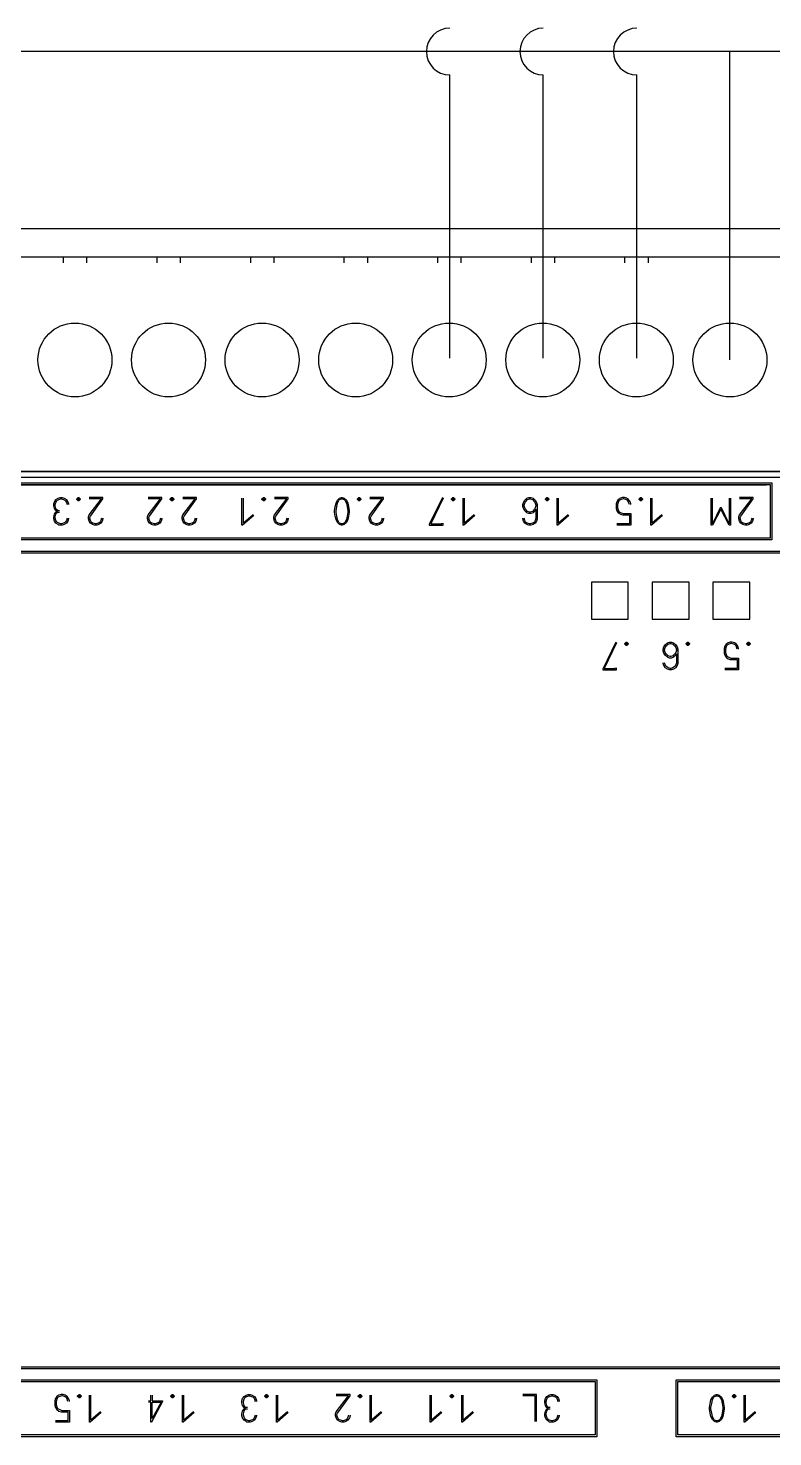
# Model space of a CAD drawing. Header units: millimetres. Extents: x 367 to 1026, y -455 to 11.
# Drawn here: x 542.3 to 582.7, y -259.8 to -183.3 of the extents above; entities that cross this region are included whole.
import ezdxf

# ---------------------------------------------------------------- set-up
doc = ezdxf.new("R2010")
doc.units = ezdxf.units.MM
doc.header["$LTSCALE"] = 6
for name, color, linetype in [('0008LEVEL_0', 7, 'Continuous'), ('0008LEVEL_1', 7, 'Continuous'), ('8_ALL_NOTES_BALLOONS_SYMBOLS_GT', 7, 'Continuous'), ('RED_2.5mm^2', 1, 'Continuous'), ('TAN_6.0mm^2', 31, 'Continuous')]:
    doc.layers.add(name, color=color, linetype=linetype)

msp = doc.modelspace()

# ---------------------------------------------------------------- linework, layer by layer
at = {"color": 7, "linetype": 'Continuous'}
for p, q in [((662.173, -207.377), (508.773, -207.377)), ((582.673, -211.077), (522.212, -211.077)), ((582.573, -210.977), (522.312, -210.977)), ((508.873, -211.686), (662.073, -211.686)), ((508.873, -211.777), (662.073, -211.777)), ((572.873, -213.377), (572.873, -215.377)), ((574.873, -213.377), (572.873, -213.377)), ((574.873, -215.377), (574.873, -213.377)), ((576.173, -213.377), (576.173, -215.377)), ((578.173, -213.377), (576.173, -213.377)), ((578.173, -215.377), (578.173, -213.377)), ((579.473, -213.377), (579.473, -215.377)), ((581.473, -213.377), (579.473, -213.377)), ((581.473, -215.377), (581.473, -213.377)), ((572.873, -215.377), (574.873, -215.377)), ((576.173, -215.377), (578.173, -215.377)), ((579.473, -215.377), (581.473, -215.377)), ((508.873, -255.977), (662.073, -255.977)), ((508.873, -256.068), (662.073, -256.068)), ((573.173, -259.777), (531.728, -259.777)), ((573.073, -259.677), (531.828, -259.677))]:
    msp.add_line(p, q, dxfattribs=at)
at = {"layer": '0008LEVEL_0', "color": 7, "linetype": 'Continuous'}
for p, q in [((574.198, -216.627), (573.485, -218.089)), ((574.235, -216.664), (573.56, -218.052)), ((574.685, -216.702), (574.76, -216.627)), ((574.685, -216.739), (574.685, -216.702)), ((574.76, -216.814), (574.685, -216.739)), ((574.76, -216.627), (574.798, -216.627)), ((574.76, -216.739), (574.76, -216.702)), ((574.76, -216.702), (574.798, -216.702)), ((574.798, -216.739), (574.76, -216.739)), ((574.798, -216.814), (574.76, -216.814)), ((574.798, -216.627), (574.873, -216.702)), ((574.798, -216.702), (574.798, -216.739)), ((574.873, -216.739), (574.798, -216.814)), ((574.873, -216.702), (574.873, -216.739)), ((576.773, -217.002), (576.81, -216.889)), ((576.773, -217.114), (576.773, -217.002)), ((576.81, -217.227), (576.773, -217.114)), ((576.81, -216.889), (576.885, -216.777)), ((576.848, -217.039), (576.885, -216.927)), ((576.848, -217.077), (576.848, -217.039)), ((576.885, -217.189), (576.848, -217.077)), ((576.885, -216.777), (576.998, -216.664)), ((576.885, -216.927), (576.923, -216.852)), ((576.923, -217.264), (576.885, -217.189)), ((576.923, -216.852), (577.035, -216.739)), ((576.998, -216.664), (577.11, -216.627)), ((577.035, -216.739), (577.148, -216.702)), ((577.11, -216.627), (577.223, -216.627)), ((577.148, -216.702), (577.185, -216.702)), ((577.185, -216.702), (577.298, -216.739)), ((577.223, -216.627), (577.335, -216.664)), ((577.298, -216.739), (577.41, -216.852)), ((577.335, -216.664), (577.448, -216.777)), ((577.41, -216.852), (577.448, -216.927)), ((577.448, -217.189), (577.41, -217.264)), ((577.448, -216.777), (577.523, -216.889)), ((577.448, -216.927), (577.485, -217.039)), ((577.485, -217.077), (577.448, -217.189)), ((577.485, -217.039), (577.485, -217.077)), ((577.523, -216.889), (577.56, -217.002)), ((577.56, -217.002), (577.56, -217.789)), ((578.01, -216.702), (578.085, -216.627)), ((578.01, -216.739), (578.01, -216.702)), ((578.085, -216.814), (578.01, -216.739)), ((578.085, -216.627), (578.123, -216.627)), ((578.085, -216.739), (578.085, -216.702)), ((578.085, -216.702), (578.123, -216.702)), ((578.123, -216.739), (578.085, -216.739)), ((578.123, -216.814), (578.085, -216.814)), ((578.123, -216.627), (578.198, -216.702)), ((578.123, -216.702), (578.123, -216.739)), ((578.198, -216.739), (578.123, -216.814)), ((578.198, -216.702), (578.198, -216.739)), ((580.11, -216.852), (580.073, -216.964)), ((580.073, -216.964), (580.073, -217.227)), ((580.185, -216.739), (580.11, -216.852)), ((580.185, -216.889), (580.148, -217.002)), ((580.148, -217.002), (580.148, -217.189)), ((580.148, -217.189), (580.185, -217.302)), ((580.298, -216.664), (580.185, -216.739)), ((580.223, -216.814), (580.185, -216.889)), ((580.26, -216.777), (580.223, -216.814)), ((580.335, -216.739), (580.26, -216.777)), ((580.41, -216.627), (580.298, -216.664)), ((580.448, -216.702), (580.335, -216.739)), ((580.523, -216.627), (580.41, -216.627)), ((580.485, -216.702), (580.448, -216.702)), ((580.598, -216.739), (580.485, -216.702)), ((580.635, -216.664), (580.523, -216.627)), ((580.673, -216.777), (580.598, -216.739)), ((580.748, -216.739), (580.635, -216.664)), ((580.71, -216.814), (580.673, -216.777)), ((580.748, -216.889), (580.71, -216.814)), ((580.823, -216.852), (580.748, -216.739)), ((580.785, -217.002), (580.748, -216.889)), ((580.86, -216.964), (580.823, -216.852)), ((580.86, -217.002), (580.86, -216.964)), ((581.31, -216.702), (581.385, -216.627)), ((581.31, -216.739), (581.31, -216.702)), ((581.385, -216.814), (581.31, -216.739)), ((581.385, -216.627), (581.423, -216.627)), ((581.385, -216.739), (581.385, -216.702)), ((581.385, -216.702), (581.423, -216.702)), ((581.423, -216.739), (581.385, -216.739)), ((581.423, -216.814), (581.385, -216.814)), ((581.423, -216.627), (581.498, -216.702)), ((581.423, -216.702), (581.423, -216.739)), ((581.498, -216.739), (581.423, -216.814)), ((581.498, -216.702), (581.498, -216.739)), ((576.773, -217.789), (576.773, -217.752)), ((576.81, -217.902), (576.773, -217.789)), ((576.885, -217.339), (576.81, -217.227)), ((576.885, -218.014), (576.81, -217.902)), ((576.885, -217.864), (576.848, -217.752)), ((576.998, -217.452), (576.885, -217.339)), ((576.923, -217.939), (576.885, -217.864)), ((577.035, -217.377), (576.923, -217.264)), ((576.96, -217.977), (576.923, -217.939)), ((577.035, -218.014), (576.96, -217.977)), ((577.11, -217.489), (576.998, -217.452)), ((577.148, -217.414), (577.035, -217.377)), ((577.223, -217.489), (577.11, -217.489)), ((577.185, -217.414), (577.148, -217.414)), ((577.298, -217.377), (577.185, -217.414)), ((577.335, -217.452), (577.223, -217.489)), ((577.41, -217.264), (577.298, -217.377)), ((577.373, -217.977), (577.298, -218.014)), ((577.448, -217.339), (577.335, -217.452)), ((577.41, -217.939), (577.373, -217.977)), ((577.448, -217.864), (577.41, -217.939)), ((577.485, -217.264), (577.448, -217.339)), ((577.485, -217.752), (577.448, -217.864)), ((577.523, -217.902), (577.448, -218.014)), ((577.485, -217.264), (577.485, -217.752)), ((577.56, -217.789), (577.523, -217.902)), ((580.073, -217.227), (580.11, -217.339)), ((580.11, -217.339), (580.185, -217.452)), ((580.185, -217.302), (580.223, -217.377)), ((580.185, -217.452), (580.298, -217.527)), ((580.223, -217.377), (580.26, -217.414)), ((580.26, -217.414), (580.335, -217.452)), ((580.298, -217.527), (580.41, -217.564)), ((580.335, -217.452), (580.448, -217.489)), ((580.41, -217.564), (580.785, -217.564)), ((580.448, -217.489), (580.86, -217.489)), ((580.785, -217.564), (580.785, -218.052)), ((580.86, -217.489), (580.86, -218.127)), ((573.485, -218.089), (573.485, -218.127)), ((573.485, -218.127), (574.235, -218.127)), ((573.56, -218.052), (574.16, -218.052)), ((574.16, -218.052), (574.16, -218.014)), ((574.235, -218.127), (574.235, -218.014)), ((576.998, -218.089), (576.885, -218.014)), ((577.11, -218.127), (576.998, -218.089)), ((577.148, -218.052), (577.035, -218.014)), ((577.223, -218.127), (577.11, -218.127)), ((577.185, -218.052), (577.148, -218.052)), ((577.298, -218.014), (577.185, -218.052)), ((577.335, -218.089), (577.223, -218.127)), ((577.448, -218.014), (577.335, -218.089)), ((580.785, -218.052), (580.11, -218.052)), ((580.86, -218.127), (580.11, -218.127))]:
    msp.add_line(p, q, dxfattribs=at)
at = {"layer": '0008LEVEL_1', "color": 7, "linetype": 'Continuous'}
for p, q in [((522.212, -207.977), (582.673, -207.977)), ((582.673, -207.977), (582.673, -211.077)), ((522.312, -208.077), (582.573, -208.077)), ((543.916, -208.814), (544.028, -208.777)), ((544.028, -208.777), (544.141, -208.777)), ((544.141, -208.777), (544.253, -208.814)), ((544.928, -208.852), (545.003, -208.777)), ((545.003, -208.777), (545.041, -208.777)), ((545.041, -208.777), (545.116, -208.852)), ((546.353, -208.777), (545.603, -208.777)), ((546.353, -208.852), (546.353, -208.777)), ((549.558, -208.777), (548.808, -208.777)), ((549.558, -208.852), (549.558, -208.777)), ((550.008, -208.852), (550.083, -208.777)), ((550.083, -208.777), (550.121, -208.777)), ((550.121, -208.777), (550.196, -208.852)), ((551.433, -208.777), (550.683, -208.777)), ((551.433, -208.852), (551.433, -208.777)), ((554.988, -208.852), (555.063, -208.777)), ((555.063, -208.777), (555.101, -208.777)), ((555.101, -208.777), (555.176, -208.852)), ((556.413, -208.777), (555.663, -208.777)), ((556.413, -208.852), (556.413, -208.777)), ((559.193, -208.814), (559.306, -208.777)), ((559.306, -208.777), (559.343, -208.777)), ((559.343, -208.777), (559.456, -208.814)), ((560.168, -208.852), (560.243, -208.777)), ((560.243, -208.777), (560.281, -208.777)), ((560.281, -208.777), (560.356, -208.852)), ((561.593, -208.777), (560.843, -208.777)), ((561.593, -208.852), (561.593, -208.777)), ((564.786, -208.777), (564.073, -210.239)), ((565.273, -208.852), (565.348, -208.777)), ((565.348, -208.777), (565.386, -208.777)), ((565.386, -208.777), (565.461, -208.852)), ((569.366, -208.814), (569.478, -208.777)), ((569.478, -208.777), (569.591, -208.777)), ((569.591, -208.777), (569.703, -208.814)), ((570.378, -208.852), (570.453, -208.777)), ((570.453, -208.777), (570.491, -208.777)), ((570.491, -208.777), (570.566, -208.852)), ((574.558, -208.777), (574.446, -208.814)), ((574.671, -208.777), (574.558, -208.777)), ((574.783, -208.814), (574.671, -208.777)), ((575.458, -208.852), (575.533, -208.777)), ((575.533, -208.777), (575.571, -208.777)), ((575.571, -208.777), (575.646, -208.852)), ((581.663, -208.777), (580.913, -208.777)), ((581.663, -208.852), (581.663, -208.777)), ((582.573, -208.077), (582.573, -210.977)), ((543.691, -209.114), (543.728, -209.002)), ((543.691, -209.227), (543.691, -209.114)), ((543.728, -209.377), (543.691, -209.227)), ((543.728, -209.002), (543.803, -208.889)), ((543.803, -209.489), (543.728, -209.377)), ((543.728, -209.677), (543.803, -209.564)), ((543.766, -209.152), (543.803, -209.039)), ((543.766, -209.227), (543.766, -209.152)), ((543.803, -209.377), (543.766, -209.227)), ((543.803, -208.889), (543.916, -208.814)), ((543.803, -209.039), (543.841, -208.964)), ((543.841, -209.452), (543.803, -209.377)), ((543.841, -209.527), (543.803, -209.489)), ((543.803, -209.564), (543.841, -209.527)), ((543.841, -208.964), (543.878, -208.927)), ((543.916, -209.489), (543.841, -209.452)), ((543.841, -209.527), (543.878, -209.527)), ((543.841, -209.602), (543.916, -209.564)), ((543.878, -208.927), (543.953, -208.889)), ((543.991, -209.489), (543.916, -209.489)), ((543.916, -209.564), (543.991, -209.564)), ((543.953, -208.889), (544.066, -208.852)), ((544.066, -208.852), (544.103, -208.852)), ((544.103, -208.852), (544.216, -208.889)), ((544.216, -208.889), (544.291, -208.927)), ((544.253, -208.814), (544.366, -208.889)), ((544.291, -208.927), (544.328, -208.964)), ((544.328, -208.964), (544.366, -209.039)), ((544.366, -208.889), (544.441, -209.002)), ((544.366, -209.039), (544.403, -209.152)), ((544.441, -209.002), (544.478, -209.114)), ((544.478, -209.114), (544.478, -209.152)), ((544.928, -208.889), (544.928, -208.852)), ((545.003, -208.964), (544.928, -208.889)), ((545.003, -208.889), (545.003, -208.852)), ((545.003, -208.852), (545.041, -208.852)), ((545.041, -208.889), (545.003, -208.889)), ((545.041, -208.964), (545.003, -208.964)), ((545.041, -208.852), (545.041, -208.889)), ((545.116, -208.889), (545.041, -208.964)), ((545.116, -208.852), (545.116, -208.889)), ((545.603, -209.714), (546.278, -208.852)), ((546.278, -208.852), (545.603, -208.852)), ((545.678, -209.789), (546.353, -208.852)), ((548.808, -209.714), (549.483, -208.852)), ((549.483, -208.852), (548.808, -208.852)), ((548.883, -209.789), (549.558, -208.852)), ((550.008, -208.889), (550.008, -208.852)), ((550.083, -208.964), (550.008, -208.889)), ((550.083, -208.889), (550.083, -208.852)), ((550.083, -208.852), (550.121, -208.852)), ((550.121, -208.889), (550.083, -208.889)), ((550.121, -208.964), (550.083, -208.964)), ((550.121, -208.852), (550.121, -208.889)), ((550.196, -208.889), (550.121, -208.964)), ((550.196, -208.852), (550.196, -208.889)), ((550.683, -209.714), (551.358, -208.852)), ((551.358, -208.852), (550.683, -208.852)), ((550.758, -209.789), (551.433, -208.852)), ((553.901, -210.277), (553.901, -208.814)), ((553.976, -210.164), (553.976, -208.814)), ((554.988, -208.889), (554.988, -208.852)), ((555.063, -208.964), (554.988, -208.889)), ((555.063, -208.889), (555.063, -208.852)), ((555.063, -208.852), (555.101, -208.852)), ((555.101, -208.889), (555.063, -208.889)), ((555.101, -208.964), (555.063, -208.964)), ((555.101, -208.852), (555.101, -208.889)), ((555.176, -208.889), (555.101, -208.964)), ((555.176, -208.852), (555.176, -208.889)), ((555.663, -209.714), (556.338, -208.852)), ((556.338, -208.852), (555.663, -208.852)), ((555.738, -209.789), (556.413, -208.852)), ((558.931, -209.489), (558.968, -209.264)), ((558.931, -209.564), (558.931, -209.489)), ((558.968, -209.789), (558.931, -209.564)), ((558.968, -209.264), (559.006, -209.077)), ((559.006, -209.077), (559.081, -208.927)), ((559.006, -209.489), (559.043, -209.264)), ((559.006, -209.564), (559.006, -209.489)), ((559.043, -209.789), (559.006, -209.564)), ((559.043, -209.264), (559.081, -209.077)), ((559.081, -208.927), (559.193, -208.814)), ((559.081, -209.077), (559.156, -208.927)), ((559.156, -208.927), (559.193, -208.889)), ((559.193, -208.889), (559.306, -208.852)), ((559.306, -208.852), (559.343, -208.852)), ((559.343, -208.852), (559.456, -208.889)), ((559.456, -208.814), (559.568, -208.927)), ((559.456, -208.889), (559.493, -208.927)), ((559.493, -208.927), (559.568, -209.077)), ((559.568, -208.927), (559.643, -209.077)), ((559.568, -209.077), (559.606, -209.264)), ((559.606, -209.264), (559.643, -209.489)), ((559.643, -209.564), (559.606, -209.789)), ((559.643, -209.077), (559.681, -209.264)), ((559.643, -209.489), (559.643, -209.564)), ((559.681, -209.264), (559.718, -209.489)), ((559.718, -209.564), (559.681, -209.789)), ((559.718, -209.489), (559.718, -209.564)), ((560.168, -208.889), (560.168, -208.852)), ((560.243, -208.964), (560.168, -208.889)), ((560.243, -208.889), (560.243, -208.852)), ((560.243, -208.852), (560.281, -208.852)), ((560.281, -208.889), (560.243, -208.889)), ((560.281, -208.964), (560.243, -208.964)), ((560.281, -208.852), (560.281, -208.889)), ((560.356, -208.889), (560.281, -208.964)), ((560.356, -208.852), (560.356, -208.889)), ((560.843, -209.714), (561.518, -208.852)), ((561.518, -208.852), (560.843, -208.852)), ((560.918, -209.789), (561.593, -208.852)), ((564.823, -208.814), (564.148, -210.202)), ((565.273, -208.889), (565.273, -208.852)), ((565.348, -208.964), (565.273, -208.889)), ((565.348, -208.889), (565.348, -208.852)), ((565.348, -208.852), (565.386, -208.852)), ((565.386, -208.889), (565.348, -208.889)), ((565.386, -208.964), (565.348, -208.964)), ((565.386, -208.852), (565.386, -208.889)), ((565.461, -208.889), (565.386, -208.964)), ((565.461, -208.852), (565.461, -208.889)), ((565.911, -210.277), (565.911, -208.814)), ((565.986, -210.164), (565.986, -208.814)), ((569.141, -209.152), (569.178, -209.039)), ((569.141, -209.264), (569.141, -209.152)), ((569.178, -209.377), (569.141, -209.264)), ((569.178, -209.039), (569.253, -208.927)), ((569.253, -209.489), (569.178, -209.377)), ((569.216, -209.189), (569.253, -209.077)), ((569.216, -209.227), (569.216, -209.189)), ((569.253, -209.339), (569.216, -209.227)), ((569.253, -208.927), (569.366, -208.814)), ((569.253, -209.077), (569.291, -209.002)), ((569.291, -209.414), (569.253, -209.339)), ((569.366, -209.602), (569.253, -209.489)), ((569.291, -209.002), (569.403, -208.889)), ((569.403, -209.527), (569.291, -209.414)), ((569.403, -208.889), (569.516, -208.852)), ((569.516, -209.564), (569.403, -209.527)), ((569.516, -208.852), (569.553, -208.852)), ((569.553, -209.564), (569.516, -209.564)), ((569.553, -208.852), (569.666, -208.889)), ((569.666, -209.527), (569.553, -209.564)), ((569.666, -208.889), (569.778, -209.002)), ((569.778, -209.414), (569.666, -209.527)), ((569.703, -208.814), (569.816, -208.927)), ((569.816, -209.489), (569.703, -209.602)), ((569.778, -209.002), (569.816, -209.077)), ((569.816, -209.339), (569.778, -209.414)), ((569.816, -208.927), (569.891, -209.039)), ((569.816, -209.077), (569.853, -209.189)), ((569.853, -209.227), (569.816, -209.339)), ((569.853, -209.414), (569.816, -209.489)), ((569.853, -209.189), (569.853, -209.227)), ((569.853, -209.414), (569.853, -209.902)), ((569.891, -209.039), (569.928, -209.152)), ((569.928, -209.152), (569.928, -209.939)), ((570.378, -208.889), (570.378, -208.852)), ((570.453, -208.964), (570.378, -208.889)), ((570.453, -208.889), (570.453, -208.852)), ((570.453, -208.852), (570.491, -208.852)), ((570.491, -208.889), (570.453, -208.889)), ((570.491, -208.964), (570.453, -208.964)), ((570.491, -208.852), (570.491, -208.889)), ((570.566, -208.889), (570.491, -208.964)), ((570.566, -208.852), (570.566, -208.889)), ((571.016, -210.277), (571.016, -208.814)), ((571.091, -210.164), (571.091, -208.814)), ((574.258, -209.002), (574.221, -209.114)), ((574.221, -209.114), (574.221, -209.377)), ((574.221, -209.377), (574.258, -209.489)), ((574.333, -208.889), (574.258, -209.002)), ((574.258, -209.489), (574.333, -209.602)), ((574.333, -209.039), (574.296, -209.152)), ((574.296, -209.152), (574.296, -209.339)), ((574.296, -209.339), (574.333, -209.452)), ((574.446, -208.814), (574.333, -208.889)), ((574.371, -208.964), (574.333, -209.039)), ((574.333, -209.452), (574.371, -209.527)), ((574.408, -208.927), (574.371, -208.964)), ((574.371, -209.527), (574.408, -209.564)), ((574.483, -208.889), (574.408, -208.927)), ((574.408, -209.564), (574.483, -209.602)), ((574.596, -208.852), (574.483, -208.889)), ((574.633, -208.852), (574.596, -208.852)), ((574.746, -208.889), (574.633, -208.852)), ((574.821, -208.927), (574.746, -208.889)), ((574.896, -208.889), (574.783, -208.814)), ((574.858, -208.964), (574.821, -208.927)), ((574.896, -209.039), (574.858, -208.964)), ((574.971, -209.002), (574.896, -208.889)), ((574.933, -209.152), (574.896, -209.039)), ((575.008, -209.114), (574.971, -209.002)), ((575.008, -209.152), (575.008, -209.114)), ((575.458, -208.889), (575.458, -208.852)), ((575.533, -208.964), (575.458, -208.889)), ((575.533, -208.889), (575.533, -208.852)), ((575.533, -208.852), (575.571, -208.852)), ((575.571, -208.889), (575.533, -208.889)), ((575.571, -208.964), (575.533, -208.964)), ((575.571, -208.852), (575.571, -208.889)), ((575.646, -208.889), (575.571, -208.964)), ((575.646, -208.852), (575.646, -208.889)), ((576.096, -210.277), (576.096, -208.814)), ((576.171, -210.164), (576.171, -208.814)), ((579.376, -210.277), (579.376, -208.814)), ((579.451, -210.202), (579.451, -208.814)), ((579.863, -209.339), (579.451, -210.202)), ((579.901, -209.414), (579.451, -210.277)), ((579.938, -209.339), (579.863, -209.339)), ((580.351, -210.277), (579.901, -209.414)), ((580.351, -210.202), (579.938, -209.339)), ((580.351, -208.814), (580.351, -210.202)), ((580.426, -208.814), (580.426, -210.277)), ((580.913, -209.714), (581.588, -208.852)), ((581.588, -208.852), (580.913, -208.852)), ((580.988, -209.789), (581.663, -208.852)), ((543.691, -209.827), (543.728, -209.677)), ((543.691, -209.939), (543.691, -209.827)), ((543.728, -210.052), (543.691, -209.939)), ((543.803, -210.164), (543.728, -210.052)), ((543.766, -209.827), (543.803, -209.677)), ((543.766, -209.902), (543.766, -209.827)), ((543.803, -210.014), (543.766, -209.902)), ((543.803, -209.677), (543.841, -209.602)), ((543.841, -210.089), (543.803, -210.014)), ((543.916, -210.239), (543.803, -210.164)), ((543.878, -210.127), (543.841, -210.089)), ((543.953, -210.164), (543.878, -210.127)), ((543.953, -210.277), (543.916, -210.239)), ((544.066, -210.202), (543.953, -210.164)), ((544.141, -210.277), (543.953, -210.277)), ((544.103, -210.202), (544.066, -210.202)), ((544.216, -210.164), (544.103, -210.202)), ((544.253, -210.239), (544.141, -210.277)), ((544.291, -210.127), (544.216, -210.164)), ((544.366, -210.164), (544.253, -210.239)), ((544.328, -210.089), (544.291, -210.127)), ((544.366, -210.014), (544.328, -210.089)), ((544.403, -209.902), (544.366, -210.014)), ((544.441, -210.052), (544.366, -210.164)), ((544.478, -209.939), (544.441, -210.052)), ((544.478, -209.902), (544.478, -209.939)), ((545.566, -209.827), (545.603, -209.714)), ((545.566, -209.939), (545.566, -209.827)), ((545.603, -210.052), (545.566, -209.939)), ((545.678, -210.164), (545.603, -210.052)), ((545.641, -209.864), (545.678, -209.789)), ((545.641, -209.902), (545.641, -209.864)), ((545.678, -210.014), (545.641, -209.902)), ((545.716, -210.089), (545.678, -210.014)), ((545.791, -210.239), (545.678, -210.164)), ((545.753, -210.127), (545.716, -210.089)), ((545.828, -210.164), (545.753, -210.127)), ((545.903, -210.277), (545.791, -210.239)), ((545.941, -210.202), (545.828, -210.164)), ((546.016, -210.277), (545.903, -210.277)), ((545.978, -210.202), (545.941, -210.202)), ((546.091, -210.164), (545.978, -210.202)), ((546.128, -210.239), (546.016, -210.277)), ((546.166, -210.127), (546.091, -210.164)), ((546.241, -210.164), (546.128, -210.239)), ((546.203, -210.089), (546.166, -210.127)), ((546.241, -210.014), (546.203, -210.089)), ((546.278, -209.902), (546.241, -210.014)), ((546.316, -210.052), (546.241, -210.164)), ((546.353, -209.939), (546.316, -210.052)), ((546.353, -209.902), (546.353, -209.939)), ((548.771, -209.827), (548.808, -209.714)), ((548.771, -209.939), (548.771, -209.827)), ((548.808, -210.052), (548.771, -209.939)), ((548.883, -210.164), (548.808, -210.052)), ((548.846, -209.864), (548.883, -209.789)), ((548.846, -209.902), (548.846, -209.864)), ((548.883, -210.014), (548.846, -209.902)), ((548.921, -210.089), (548.883, -210.014)), ((548.996, -210.239), (548.883, -210.164)), ((548.958, -210.127), (548.921, -210.089)), ((549.033, -210.164), (548.958, -210.127)), ((549.108, -210.277), (548.996, -210.239)), ((549.146, -210.202), (549.033, -210.164)), ((549.221, -210.277), (549.108, -210.277)), ((549.183, -210.202), (549.146, -210.202)), ((549.296, -210.164), (549.183, -210.202)), ((549.333, -210.239), (549.221, -210.277)), ((549.371, -210.127), (549.296, -210.164)), ((549.446, -210.164), (549.333, -210.239)), ((549.408, -210.089), (549.371, -210.127)), ((549.446, -210.014), (549.408, -210.089)), ((549.483, -209.902), (549.446, -210.014)), ((549.521, -210.052), (549.446, -210.164)), ((549.558, -209.939), (549.521, -210.052)), ((549.558, -209.902), (549.558, -209.939)), ((550.646, -209.827), (550.683, -209.714)), ((550.646, -209.939), (550.646, -209.827)), ((550.683, -210.052), (550.646, -209.939)), ((550.758, -210.164), (550.683, -210.052)), ((550.721, -209.864), (550.758, -209.789)), ((550.721, -209.902), (550.721, -209.864)), ((550.758, -210.014), (550.721, -209.902)), ((550.796, -210.089), (550.758, -210.014)), ((550.871, -210.239), (550.758, -210.164)), ((550.833, -210.127), (550.796, -210.089)), ((550.908, -210.164), (550.833, -210.127)), ((550.983, -210.277), (550.871, -210.239)), ((551.021, -210.202), (550.908, -210.164)), ((551.096, -210.277), (550.983, -210.277)), ((551.058, -210.202), (551.021, -210.202)), ((551.171, -210.164), (551.058, -210.202)), ((551.208, -210.239), (551.096, -210.277)), ((551.246, -210.127), (551.171, -210.164)), ((551.321, -210.164), (551.208, -210.239)), ((551.283, -210.089), (551.246, -210.127)), ((551.321, -210.014), (551.283, -210.089)), ((551.358, -209.902), (551.321, -210.014)), ((551.396, -210.052), (551.321, -210.164)), ((551.433, -209.939), (551.396, -210.052)), ((551.433, -209.902), (551.433, -209.939)), ((553.938, -210.277), (553.901, -210.277)), ((554.538, -209.752), (553.938, -210.277)), ((554.501, -209.714), (553.976, -210.164)), ((555.626, -209.827), (555.663, -209.714)), ((555.626, -209.939), (555.626, -209.827)), ((555.663, -210.052), (555.626, -209.939)), ((555.738, -210.164), (555.663, -210.052)), ((555.701, -209.864), (555.738, -209.789)), ((555.701, -209.902), (555.701, -209.864)), ((555.738, -210.014), (555.701, -209.902)), ((555.776, -210.089), (555.738, -210.014)), ((555.851, -210.239), (555.738, -210.164)), ((555.813, -210.127), (555.776, -210.089)), ((555.888, -210.164), (555.813, -210.127)), ((555.963, -210.277), (555.851, -210.239)), ((556.001, -210.202), (555.888, -210.164)), ((556.076, -210.277), (555.963, -210.277)), ((556.038, -210.202), (556.001, -210.202)), ((556.151, -210.164), (556.038, -210.202)), ((556.188, -210.239), (556.076, -210.277)), ((556.226, -210.127), (556.151, -210.164)), ((556.301, -210.164), (556.188, -210.239)), ((556.263, -210.089), (556.226, -210.127)), ((556.301, -210.014), (556.263, -210.089)), ((556.338, -209.902), (556.301, -210.014)), ((556.376, -210.052), (556.301, -210.164)), ((556.413, -209.939), (556.376, -210.052)), ((556.413, -209.902), (556.413, -209.939)), ((559.006, -209.977), (558.968, -209.789)), ((559.081, -210.127), (559.006, -209.977)), ((559.081, -209.977), (559.043, -209.789)), ((559.156, -210.127), (559.081, -209.977)), ((559.193, -210.239), (559.081, -210.127)), ((559.193, -210.164), (559.156, -210.127)), ((559.306, -210.202), (559.193, -210.164)), ((559.306, -210.277), (559.193, -210.239)), ((559.343, -210.202), (559.306, -210.202)), ((559.343, -210.277), (559.306, -210.277)), ((559.456, -210.164), (559.343, -210.202)), ((559.456, -210.239), (559.343, -210.277)), ((559.493, -210.127), (559.456, -210.164)), ((559.568, -210.127), (559.456, -210.239)), ((559.568, -209.977), (559.493, -210.127)), ((559.606, -209.789), (559.568, -209.977)), ((559.643, -209.977), (559.568, -210.127)), ((559.681, -209.789), (559.643, -209.977)), ((560.806, -209.827), (560.843, -209.714)), ((560.806, -209.939), (560.806, -209.827)), ((560.843, -210.052), (560.806, -209.939)), ((560.918, -210.164), (560.843, -210.052)), ((560.881, -209.864), (560.918, -209.789)), ((560.881, -209.902), (560.881, -209.864)), ((560.918, -210.014), (560.881, -209.902)), ((560.956, -210.089), (560.918, -210.014)), ((561.031, -210.239), (560.918, -210.164)), ((560.993, -210.127), (560.956, -210.089)), ((561.068, -210.164), (560.993, -210.127)), ((561.143, -210.277), (561.031, -210.239)), ((561.181, -210.202), (561.068, -210.164)), ((561.256, -210.277), (561.143, -210.277)), ((561.218, -210.202), (561.181, -210.202)), ((561.331, -210.164), (561.218, -210.202)), ((561.368, -210.239), (561.256, -210.277)), ((561.406, -210.127), (561.331, -210.164)), ((561.481, -210.164), (561.368, -210.239)), ((561.443, -210.089), (561.406, -210.127)), ((561.481, -210.014), (561.443, -210.089)), ((561.518, -209.902), (561.481, -210.014)), ((561.556, -210.052), (561.481, -210.164)), ((561.593, -209.939), (561.556, -210.052)), ((561.593, -209.902), (561.593, -209.939)), ((564.073, -210.239), (564.073, -210.277)), ((564.073, -210.277), (564.823, -210.277)), ((564.148, -210.202), (564.748, -210.202)), ((564.748, -210.202), (564.748, -210.164)), ((564.823, -210.277), (564.823, -210.164)), ((565.948, -210.277), (565.911, -210.277)), ((566.548, -209.752), (565.948, -210.277)), ((566.511, -209.714), (565.986, -210.164)), ((569.141, -209.939), (569.141, -209.902)), ((569.178, -210.052), (569.141, -209.939)), ((569.253, -210.164), (569.178, -210.052)), ((569.253, -210.014), (569.216, -209.902)), ((569.291, -210.089), (569.253, -210.014)), ((569.366, -210.239), (569.253, -210.164)), ((569.328, -210.127), (569.291, -210.089)), ((569.403, -210.164), (569.328, -210.127)), ((569.478, -209.639), (569.366, -209.602)), ((569.478, -210.277), (569.366, -210.239)), ((569.516, -210.202), (569.403, -210.164)), ((569.591, -209.639), (569.478, -209.639)), ((569.591, -210.277), (569.478, -210.277)), ((569.553, -210.202), (569.516, -210.202)), ((569.666, -210.164), (569.553, -210.202)), ((569.703, -209.602), (569.591, -209.639)), ((569.703, -210.239), (569.591, -210.277)), ((569.741, -210.127), (569.666, -210.164)), ((569.816, -210.164), (569.703, -210.239)), ((569.778, -210.089), (569.741, -210.127)), ((569.816, -210.014), (569.778, -210.089)), ((569.853, -209.902), (569.816, -210.014)), ((569.891, -210.052), (569.816, -210.164)), ((569.928, -209.939), (569.891, -210.052)), ((571.053, -210.277), (571.016, -210.277)), ((571.653, -209.752), (571.053, -210.277)), ((571.616, -209.714), (571.091, -210.164)), ((574.933, -210.202), (574.258, -210.202)), ((575.008, -210.277), (574.258, -210.277)), ((574.333, -209.602), (574.446, -209.677)), ((574.446, -209.677), (574.558, -209.714)), ((574.483, -209.602), (574.596, -209.639)), ((574.558, -209.714), (574.933, -209.714)), ((574.596, -209.639), (575.008, -209.639)), ((574.933, -209.714), (574.933, -210.202)), ((575.008, -209.639), (575.008, -210.277)), ((576.133, -210.277), (576.096, -210.277)), ((576.733, -209.752), (576.133, -210.277)), ((576.696, -209.714), (576.171, -210.164)), ((579.451, -210.277), (579.376, -210.277)), ((580.426, -210.277), (580.351, -210.277)), ((580.876, -209.827), (580.913, -209.714)), ((580.876, -209.939), (580.876, -209.827)), ((580.913, -210.052), (580.876, -209.939)), ((580.988, -210.164), (580.913, -210.052)), ((580.951, -209.864), (580.988, -209.789)), ((580.951, -209.902), (580.951, -209.864)), ((580.988, -210.014), (580.951, -209.902)), ((581.026, -210.089), (580.988, -210.014)), ((581.101, -210.239), (580.988, -210.164)), ((581.063, -210.127), (581.026, -210.089)), ((581.138, -210.164), (581.063, -210.127)), ((581.213, -210.277), (581.101, -210.239)), ((581.251, -210.202), (581.138, -210.164)), ((581.326, -210.277), (581.213, -210.277)), ((581.288, -210.202), (581.251, -210.202)), ((581.401, -210.164), (581.288, -210.202)), ((581.438, -210.239), (581.326, -210.277)), ((581.476, -210.127), (581.401, -210.164)), ((581.551, -210.164), (581.438, -210.239)), ((581.513, -210.089), (581.476, -210.127)), ((581.551, -210.014), (581.513, -210.089)), ((581.588, -209.902), (581.551, -210.014)), ((581.626, -210.052), (581.551, -210.164)), ((581.663, -209.939), (581.626, -210.052)), ((581.663, -209.902), (581.663, -209.939)), ((531.728, -256.677), (573.173, -256.677)), ((531.828, -256.777), (573.073, -256.777)), ((573.073, -256.777), (573.073, -259.677)), ((573.173, -256.677), (573.173, -259.777)), ((577.473, -259.777), (577.473, -256.677)), ((577.473, -256.677), (641.853, -256.677)), ((577.573, -259.677), (577.573, -256.777)), ((577.573, -256.777), (641.753, -256.777)), ((543.778, -257.702), (543.741, -257.814)), ((543.853, -257.589), (543.778, -257.702)), ((543.853, -257.739), (543.816, -257.852)), ((543.966, -257.514), (543.853, -257.589)), ((543.891, -257.664), (543.853, -257.739)), ((543.928, -257.627), (543.891, -257.664)), ((544.003, -257.589), (543.928, -257.627)), ((544.078, -257.477), (543.966, -257.514)), ((544.116, -257.552), (544.003, -257.589)), ((544.191, -257.477), (544.078, -257.477)), ((544.153, -257.552), (544.116, -257.552)), ((544.266, -257.589), (544.153, -257.552)), ((544.303, -257.514), (544.191, -257.477)), ((544.341, -257.627), (544.266, -257.589)), ((544.416, -257.589), (544.303, -257.514)), ((544.378, -257.664), (544.341, -257.627)), ((544.416, -257.739), (544.378, -257.664)), ((544.491, -257.702), (544.416, -257.589)), ((544.453, -257.852), (544.416, -257.739)), ((544.528, -257.814), (544.491, -257.702)), ((544.978, -257.552), (545.053, -257.477)), ((544.978, -257.589), (544.978, -257.552)), ((545.053, -257.664), (544.978, -257.589)), ((545.053, -257.477), (545.091, -257.477)), ((545.053, -257.589), (545.053, -257.552)), ((545.053, -257.552), (545.091, -257.552)), ((545.091, -257.589), (545.053, -257.589)), ((545.091, -257.664), (545.053, -257.664)), ((545.091, -257.477), (545.166, -257.552)), ((545.091, -257.552), (545.091, -257.589)), ((545.166, -257.589), (545.091, -257.664)), ((545.166, -257.552), (545.166, -257.589)), ((545.616, -258.977), (545.616, -257.514)), ((545.691, -258.864), (545.691, -257.514)), ((548.946, -257.814), (548.946, -257.514)), ((549.021, -257.514), (549.021, -257.814)), ((550.033, -257.552), (550.108, -257.477)), ((550.033, -257.589), (550.033, -257.552)), ((550.108, -257.664), (550.033, -257.589)), ((550.108, -257.477), (550.146, -257.477)), ((550.108, -257.589), (550.108, -257.552)), ((550.108, -257.552), (550.146, -257.552)), ((550.146, -257.589), (550.108, -257.589)), ((550.146, -257.664), (550.108, -257.664)), ((550.146, -257.477), (550.221, -257.552)), ((550.146, -257.552), (550.146, -257.589)), ((550.221, -257.589), (550.146, -257.664)), ((550.221, -257.552), (550.221, -257.589)), ((550.671, -258.977), (550.671, -257.514)), ((550.746, -258.864), (550.746, -257.514)), ((553.901, -257.814), (553.938, -257.702)), ((553.938, -257.702), (554.013, -257.589)), ((553.976, -257.852), (554.013, -257.739)), ((554.013, -257.589), (554.126, -257.514)), ((554.013, -257.739), (554.051, -257.664)), ((554.051, -257.664), (554.088, -257.627)), ((554.088, -257.627), (554.163, -257.589)), ((554.126, -257.514), (554.238, -257.477)), ((554.163, -257.589), (554.276, -257.552)), ((554.238, -257.477), (554.351, -257.477)), ((554.276, -257.552), (554.313, -257.552)), ((554.313, -257.552), (554.426, -257.589)), ((554.351, -257.477), (554.463, -257.514)), ((554.426, -257.589), (554.501, -257.627)), ((554.463, -257.514), (554.576, -257.589)), ((554.501, -257.627), (554.538, -257.664)), ((554.538, -257.664), (554.576, -257.739)), ((554.576, -257.589), (554.651, -257.702)), ((554.576, -257.739), (554.613, -257.852)), ((554.651, -257.702), (554.688, -257.814)), ((555.138, -257.552), (555.213, -257.477)), ((555.138, -257.589), (555.138, -257.552)), ((555.213, -257.664), (555.138, -257.589)), ((555.213, -257.477), (555.251, -257.477)), ((555.213, -257.589), (555.213, -257.552)), ((555.213, -257.552), (555.251, -257.552)), ((555.251, -257.589), (555.213, -257.589)), ((555.251, -257.664), (555.213, -257.664)), ((555.251, -257.477), (555.326, -257.552)), ((555.251, -257.552), (555.251, -257.589)), ((555.326, -257.589), (555.251, -257.664)), ((555.326, -257.552), (555.326, -257.589)), ((555.776, -258.977), (555.776, -257.514)), ((555.851, -258.864), (555.851, -257.514)), ((559.768, -257.477), (559.018, -257.477)), ((559.018, -258.414), (559.693, -257.552)), ((559.693, -257.552), (559.018, -257.552)), ((559.093, -258.489), (559.768, -257.552)), ((559.768, -257.552), (559.768, -257.477)), ((560.218, -257.552), (560.293, -257.477)), ((560.218, -257.589), (560.218, -257.552)), ((560.293, -257.664), (560.218, -257.589)), ((560.293, -257.477), (560.331, -257.477)), ((560.293, -257.589), (560.293, -257.552)), ((560.293, -257.552), (560.331, -257.552)), ((560.331, -257.589), (560.293, -257.589)), ((560.331, -257.664), (560.293, -257.664)), ((560.331, -257.477), (560.406, -257.552)), ((560.331, -257.552), (560.331, -257.589)), ((560.406, -257.589), (560.331, -257.664)), ((560.406, -257.552), (560.406, -257.589)), ((560.856, -258.977), (560.856, -257.514)), ((560.931, -258.864), (560.931, -257.514)), ((564.111, -258.977), (564.111, -257.514)), ((564.186, -258.864), (564.186, -257.514)), ((565.198, -257.552), (565.273, -257.477)), ((565.198, -257.589), (565.198, -257.552)), ((565.273, -257.664), (565.198, -257.589)), ((565.273, -257.477), (565.311, -257.477)), ((565.273, -257.589), (565.273, -257.552)), ((565.273, -257.552), (565.311, -257.552)), ((565.311, -257.589), (565.273, -257.589)), ((565.311, -257.664), (565.273, -257.664)), ((565.311, -257.477), (565.386, -257.552)), ((565.311, -257.552), (565.311, -257.589)), ((565.386, -257.589), (565.311, -257.664)), ((565.386, -257.552), (565.386, -257.589)), ((565.836, -258.977), (565.836, -257.514)), ((565.911, -258.864), (565.911, -257.514)), ((569.891, -257.477), (569.141, -257.477)), ((569.816, -257.552), (569.141, -257.552)), ((569.816, -258.939), (569.816, -257.552)), ((569.891, -258.939), (569.891, -257.477)), ((570.341, -257.814), (570.378, -257.702)), ((570.378, -257.702), (570.453, -257.589)), ((570.416, -257.852), (570.453, -257.739)), ((570.453, -257.589), (570.566, -257.514)), ((570.453, -257.739), (570.491, -257.664)), ((570.491, -257.664), (570.528, -257.627)), ((570.528, -257.627), (570.603, -257.589)), ((570.566, -257.514), (570.678, -257.477)), ((570.603, -257.589), (570.716, -257.552)), ((570.678, -257.477), (570.791, -257.477)), ((570.716, -257.552), (570.753, -257.552)), ((570.753, -257.552), (570.866, -257.589)), ((570.791, -257.477), (570.903, -257.514)), ((570.866, -257.589), (570.941, -257.627)), ((570.903, -257.514), (571.016, -257.589)), ((570.941, -257.627), (570.978, -257.664)), ((570.978, -257.664), (571.016, -257.739)), ((571.016, -257.589), (571.091, -257.702)), ((571.016, -257.739), (571.053, -257.852)), ((571.091, -257.702), (571.128, -257.814)), ((579.366, -257.777), (579.441, -257.627)), ((579.441, -257.627), (579.553, -257.514)), ((579.441, -257.777), (579.516, -257.627)), ((579.516, -257.627), (579.553, -257.589)), ((579.553, -257.514), (579.666, -257.477)), ((579.553, -257.589), (579.666, -257.552)), ((579.666, -257.477), (579.703, -257.477)), ((579.666, -257.552), (579.703, -257.552)), ((579.703, -257.477), (579.816, -257.514)), ((579.703, -257.552), (579.816, -257.589)), ((579.816, -257.514), (579.928, -257.627)), ((579.816, -257.589), (579.853, -257.627)), ((579.853, -257.627), (579.928, -257.777)), ((579.928, -257.627), (580.003, -257.777)), ((580.528, -257.552), (580.603, -257.477)), ((580.528, -257.589), (580.528, -257.552)), ((580.603, -257.664), (580.528, -257.589)), ((580.603, -257.477), (580.641, -257.477)), ((580.603, -257.589), (580.603, -257.552)), ((580.603, -257.552), (580.641, -257.552)), ((580.641, -257.589), (580.603, -257.589)), ((580.641, -257.664), (580.603, -257.664)), ((580.641, -257.477), (580.716, -257.552)), ((580.641, -257.552), (580.641, -257.589)), ((580.716, -257.589), (580.641, -257.664)), ((580.716, -257.552), (580.716, -257.589)), ((581.166, -258.977), (581.166, -257.514)), ((581.241, -258.864), (581.241, -257.514)), ((543.741, -257.814), (543.741, -258.077)), ((543.741, -258.077), (543.778, -258.189)), ((543.778, -258.189), (543.853, -258.302)), ((543.816, -257.852), (543.816, -258.039)), ((543.816, -258.039), (543.853, -258.152)), ((543.853, -258.152), (543.891, -258.227)), ((543.853, -258.302), (543.966, -258.377)), ((543.891, -258.227), (543.928, -258.264)), ((543.928, -258.264), (544.003, -258.302)), ((543.966, -258.377), (544.078, -258.414)), ((544.003, -258.302), (544.116, -258.339)), ((544.078, -258.414), (544.453, -258.414)), ((544.116, -258.339), (544.528, -258.339)), ((544.453, -258.414), (544.453, -258.902)), ((544.528, -257.852), (544.528, -257.814)), ((544.528, -258.339), (544.528, -258.977)), ((546.253, -258.452), (545.653, -258.977)), ((546.216, -258.414), (545.691, -258.864)), ((548.833, -257.814), (548.946, -257.814)), ((548.946, -257.889), (548.833, -257.889)), ((548.946, -258.977), (548.946, -257.889)), ((549.583, -257.852), (548.983, -258.977)), ((549.021, -257.814), (549.583, -257.814)), ((549.021, -258.789), (549.021, -257.889)), ((549.508, -257.889), (549.021, -258.789)), ((549.021, -257.889), (549.508, -257.889)), ((549.583, -257.814), (549.583, -257.852)), ((551.308, -258.452), (550.708, -258.977)), ((551.271, -258.414), (550.746, -258.864)), ((553.901, -257.927), (553.901, -257.814)), ((553.938, -258.077), (553.901, -257.927)), ((553.901, -258.527), (553.938, -258.377)), ((554.013, -258.189), (553.938, -258.077)), ((553.938, -258.377), (554.013, -258.264)), ((553.976, -257.927), (553.976, -257.852)), ((554.013, -258.077), (553.976, -257.927)), ((553.976, -258.527), (554.013, -258.377)), ((554.051, -258.152), (554.013, -258.077)), ((554.051, -258.227), (554.013, -258.189)), ((554.013, -258.264), (554.051, -258.227)), ((554.013, -258.377), (554.051, -258.302)), ((554.126, -258.189), (554.051, -258.152)), ((554.051, -258.227), (554.088, -258.227)), ((554.051, -258.302), (554.126, -258.264)), ((554.201, -258.189), (554.126, -258.189)), ((554.126, -258.264), (554.201, -258.264)), ((554.688, -257.814), (554.688, -257.852)), ((556.413, -258.452), (555.813, -258.977)), ((556.376, -258.414), (555.851, -258.864)), ((558.981, -258.527), (559.018, -258.414)), ((559.056, -258.564), (559.093, -258.489)), ((561.493, -258.452), (560.893, -258.977)), ((561.456, -258.414), (560.931, -258.864)), ((564.748, -258.452), (564.148, -258.977)), ((564.711, -258.414), (564.186, -258.864)), ((566.473, -258.452), (565.873, -258.977)), ((566.436, -258.414), (565.911, -258.864)), ((570.341, -257.927), (570.341, -257.814)), ((570.378, -258.077), (570.341, -257.927)), ((570.341, -258.527), (570.378, -258.377)), ((570.453, -258.189), (570.378, -258.077)), ((570.378, -258.377), (570.453, -258.264)), ((570.416, -257.927), (570.416, -257.852)), ((570.453, -258.077), (570.416, -257.927)), ((570.416, -258.527), (570.453, -258.377)), ((570.491, -258.152), (570.453, -258.077)), ((570.491, -258.227), (570.453, -258.189)), ((570.453, -258.264), (570.491, -258.227)), ((570.453, -258.377), (570.491, -258.302)), ((570.566, -258.189), (570.491, -258.152)), ((570.491, -258.227), (570.528, -258.227)), ((570.491, -258.302), (570.566, -258.264)), ((570.641, -258.189), (570.566, -258.189)), ((570.566, -258.264), (570.641, -258.264)), ((571.128, -257.814), (571.128, -257.852)), ((579.291, -258.189), (579.328, -257.964)), ((579.291, -258.264), (579.291, -258.189)), ((579.328, -258.489), (579.291, -258.264)), ((579.328, -257.964), (579.366, -257.777)), ((579.366, -258.677), (579.328, -258.489)), ((579.366, -258.189), (579.403, -257.964)), ((579.366, -258.264), (579.366, -258.189)), ((579.403, -258.489), (579.366, -258.264)), ((579.403, -257.964), (579.441, -257.777)), ((579.441, -258.677), (579.403, -258.489)), ((579.928, -257.777), (579.966, -257.964)), ((579.966, -258.489), (579.928, -258.677)), ((579.966, -257.964), (580.003, -258.189)), ((580.003, -258.264), (579.966, -258.489)), ((580.003, -257.777), (580.041, -257.964)), ((580.003, -258.189), (580.003, -258.264)), ((580.041, -258.489), (580.003, -258.677)), ((580.041, -257.964), (580.078, -258.189)), ((580.078, -258.264), (580.041, -258.489)), ((580.078, -258.189), (580.078, -258.264)), ((581.803, -258.452), (581.203, -258.977)), ((581.766, -258.414), (581.241, -258.864)), ((544.453, -258.902), (543.778, -258.902)), ((544.528, -258.977), (543.778, -258.977)), ((545.653, -258.977), (545.616, -258.977)), ((548.983, -258.977), (548.946, -258.977)), ((550.708, -258.977), (550.671, -258.977)), ((553.901, -258.639), (553.901, -258.527)), ((553.938, -258.752), (553.901, -258.639)), ((554.013, -258.864), (553.938, -258.752)), ((553.976, -258.602), (553.976, -258.527)), ((554.013, -258.714), (553.976, -258.602)), ((554.051, -258.789), (554.013, -258.714)), ((554.126, -258.939), (554.013, -258.864)), ((554.088, -258.827), (554.051, -258.789)), ((554.163, -258.864), (554.088, -258.827)), ((554.163, -258.977), (554.126, -258.939)), ((554.276, -258.902), (554.163, -258.864)), ((554.351, -258.977), (554.163, -258.977)), ((554.313, -258.902), (554.276, -258.902)), ((554.426, -258.864), (554.313, -258.902)), ((554.463, -258.939), (554.351, -258.977)), ((554.501, -258.827), (554.426, -258.864)), ((554.576, -258.864), (554.463, -258.939)), ((554.538, -258.789), (554.501, -258.827)), ((554.576, -258.714), (554.538, -258.789)), ((554.613, -258.602), (554.576, -258.714)), ((554.651, -258.752), (554.576, -258.864)), ((554.688, -258.639), (554.651, -258.752)), ((554.688, -258.602), (554.688, -258.639)), ((555.813, -258.977), (555.776, -258.977)), ((558.981, -258.639), (558.981, -258.527)), ((559.018, -258.752), (558.981, -258.639)), ((559.093, -258.864), (559.018, -258.752)), ((559.056, -258.602), (559.056, -258.564)), ((559.093, -258.714), (559.056, -258.602)), ((559.131, -258.789), (559.093, -258.714)), ((559.206, -258.939), (559.093, -258.864)), ((559.168, -258.827), (559.131, -258.789)), ((559.243, -258.864), (559.168, -258.827)), ((559.318, -258.977), (559.206, -258.939)), ((559.356, -258.902), (559.243, -258.864)), ((559.431, -258.977), (559.318, -258.977)), ((559.393, -258.902), (559.356, -258.902)), ((559.506, -258.864), (559.393, -258.902)), ((559.543, -258.939), (559.431, -258.977)), ((559.581, -258.827), (559.506, -258.864)), ((559.656, -258.864), (559.543, -258.939)), ((559.618, -258.789), (559.581, -258.827)), ((559.656, -258.714), (559.618, -258.789)), ((559.693, -258.602), (559.656, -258.714)), ((559.731, -258.752), (559.656, -258.864)), ((559.768, -258.639), (559.731, -258.752)), ((559.768, -258.602), (559.768, -258.639)), ((560.893, -258.977), (560.856, -258.977)), ((564.148, -258.977), (564.111, -258.977)), ((565.873, -258.977), (565.836, -258.977)), ((570.341, -258.639), (570.341, -258.527)), ((570.378, -258.752), (570.341, -258.639)), ((570.453, -258.864), (570.378, -258.752)), ((570.416, -258.602), (570.416, -258.527)), ((570.453, -258.714), (570.416, -258.602)), ((570.491, -258.789), (570.453, -258.714)), ((570.566, -258.939), (570.453, -258.864)), ((570.528, -258.827), (570.491, -258.789)), ((570.603, -258.864), (570.528, -258.827)), ((570.603, -258.977), (570.566, -258.939)), ((570.716, -258.902), (570.603, -258.864)), ((570.791, -258.977), (570.603, -258.977)), ((570.753, -258.902), (570.716, -258.902)), ((570.866, -258.864), (570.753, -258.902)), ((570.903, -258.939), (570.791, -258.977)), ((570.941, -258.827), (570.866, -258.864)), ((571.016, -258.864), (570.903, -258.939)), ((570.978, -258.789), (570.941, -258.827)), ((571.016, -258.714), (570.978, -258.789)), ((571.053, -258.602), (571.016, -258.714)), ((571.091, -258.752), (571.016, -258.864)), ((571.128, -258.639), (571.091, -258.752)), ((571.128, -258.602), (571.128, -258.639)), ((579.441, -258.827), (579.366, -258.677)), ((579.516, -258.827), (579.441, -258.677)), ((579.553, -258.939), (579.441, -258.827)), ((579.553, -258.864), (579.516, -258.827)), ((579.666, -258.902), (579.553, -258.864)), ((579.666, -258.977), (579.553, -258.939)), ((579.703, -258.902), (579.666, -258.902)), ((579.703, -258.977), (579.666, -258.977)), ((579.816, -258.864), (579.703, -258.902)), ((579.816, -258.939), (579.703, -258.977)), ((579.853, -258.827), (579.816, -258.864)), ((579.928, -258.827), (579.816, -258.939)), ((579.928, -258.677), (579.853, -258.827)), ((580.003, -258.677), (579.928, -258.827)), ((581.203, -258.977), (581.166, -258.977)), ((641.853, -259.777), (577.473, -259.777)), ((641.753, -259.677), (577.573, -259.677))]:
    msp.add_line(p, q, dxfattribs=at)
at = {"layer": '8_ALL_NOTES_BALLOONS_SYMBOLS_GT', "color": 7, "linetype": 'Continuous'}
for p, q in [((701.873, -194.182), (507.473, -194.182)), ((583.314, -195.73), (511.432, -195.73)), ((544.198, -195.73), (544.198, -196.024)), ((545.468, -195.73), (545.468, -196.024)), ((549.278, -195.73), (549.278, -196.024)), ((550.548, -195.73), (550.548, -196.024)), ((554.358, -195.73), (554.358, -196.024)), ((555.628, -195.73), (555.628, -196.024)), ((559.438, -195.73), (559.438, -196.024)), ((560.708, -195.73), (560.708, -196.024)), ((564.518, -195.73), (564.518, -196.024)), ((565.788, -195.73), (565.788, -196.024)), ((569.598, -195.73), (569.598, -196.024)), ((570.868, -195.73), (570.868, -196.024)), ((574.678, -195.73), (574.678, -196.024)), ((575.948, -195.73), (575.948, -196.024)), ((662.173, -207.682), (508.773, -207.682)), ((511.432, -207.353), (583.314, -207.353)), ((582.388, -208.113), (507.573, -208.113))]:
    msp.add_line(p, q, dxfattribs=at)
for centre in [(544.833, -201.307), (549.913, -201.307), (554.993, -201.307), (560.073, -201.307), (565.153, -201.307), (570.233, -201.307), (575.313, -201.307), (580.393, -201.307)]:
    msp.add_circle(centre, 2.007, dxfattribs=at)
at = {"layer": 'RED_2.5mm^2'}
for p, q in [((565.181, -201.209), (565.181, -185.831)), ((570.261, -201.209), (570.261, -185.831)), ((575.341, -201.209), (575.341, -185.831))]:
    msp.add_line(p, q, dxfattribs=at)
at = {"layer": 'RED_2.5mm^2', "color": 1}
for centre in [(565.181, -184.561), (570.261, -184.561), (575.341, -184.561)]:
    msp.add_arc(centre, 1.27, 90, 270, dxfattribs=at)
at = {"layer": 'TAN_6.0mm^2', "color": 250, "linetype": 'Continuous'}
msp.add_line((656.617, -184.561), (472.766, -184.561), dxfattribs=at)
at = {"layer": 'TAN_6.0mm^2', "color": 250}
msp.add_line((580.393, -201.307), (580.393, -184.561), dxfattribs=at)

doc.saveas('drawing.dxf')
